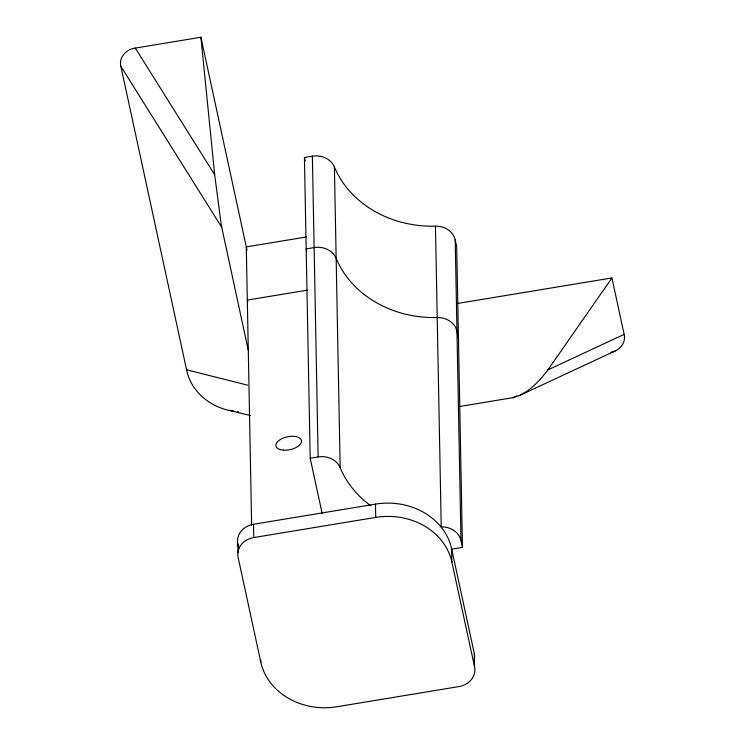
<?xml version="1.0" encoding="UTF-8"?>
<svg xmlns="http://www.w3.org/2000/svg" width="745" height="745" viewBox="0 0 745 745"><rect width="100%" height="100%" fill="white"/><g stroke="black" fill="none" stroke-linecap="round" stroke-linejoin="round"><path stroke-width="1.12" d="M540.255 379.401L547.556 370.395L611.934 277.95L624.142 334.356C626.387 343.072 618.853 351.249 610.481 352.422M526.706 391.33L519.312 395.623L512.867 397.718L516.9 395.837M547.892 369.911L624.142 334.356M519.703 395.437L615.873 350.588M514.348 397.42L459.144 406.593M247.014 250.218L200.908 37.25L135.311 48.09C126.65 48.974 118.539 57.253 120.858 66.296L186.557 369.753C191.037 392.513 212.353 408.93 234.843 411.315M322.213 513.696L310.199 458.231L304.426 157.502L312.369 156.189A19.584 16.856 -1.1 0 1 334.403 166.992A104.468 89.912 -1.1 0 0 435.462 226.173A19.584 16.856 -1.1 0 1 455.214 239.843L456.694 246.669L462.468 547.398L451.06 549.279M306.335 236.984L246.297 246.902L251.642 525.225M307.35 290.15L247.321 300.077L247.796 302.284M457.402 303.485L611.934 277.95M310.199 458.231L318.143 456.909A19.584 16.856 -1.1 0 1 340.176 467.711A104.468 89.912 -1.1 0 0 370.842 505.818M253.514 524.266L375.471 504.114A65.29 56.201 -1.1 0 1 451.6 548.693L474.304 653.561L474.565 666.85A19.584 16.856 -1.1 0 1 458.892 686.592L336.945 706.744A65.29 56.201 -1.1 0 1 260.806 662.156L238.102 557.288A19.584 16.856 -1.1 0 1 253.775 537.555L253.514 524.266A19.584 16.856 -1.1 0 0 237.851 543.999L238.018 552.865M253.775 537.555L375.722 517.403A65.29 56.201 -1.1 0 1 451.852 561.991L474.565 666.85M237.618 411.622L238.307 411.678M229.32 410.346L250.273 415.496M186.557 369.753L247.601 385.174M135.311 48.09L214.681 174.777L221.284 225.176L248.448 351.016M120.858 66.296L221.638 227.169L221.414 225.856M458.445 338.053L456.964 331.218A19.584 16.856 -1.1 0 0 437.213 317.547A104.468 89.912 -1.1 0 1 336.163 258.366A19.584 16.856 -1.1 0 0 314.129 247.573L306.176 248.886L306.67 251.149M455.214 239.843L460.987 540.563L462.468 547.398M304.426 157.502L305.161 160.901M237.851 543.999L238.819 548.488M200.908 37.25L214.681 174.777M451.6 548.693L451.852 561.991M435.462 226.173L441.236 526.892A19.584 16.856 -1.1 0 1 460.987 540.563M375.471 504.114L375.722 517.403M334.403 166.992L340.176 467.711M312.369 156.189L318.143 456.909M260.759 659.846L260.806 662.156M474.304 653.561A19.584 16.856 -1.1 0 1 474.276 659.874M540.097 379.382A95.509 47.941 -12.2 0 1 526.855 391.376M283.426 450.166A13.056 6.556 -12.2 0 0 301.474 440.528A13.056 6.556 -12.2 0 0 281.21 439.029A13.056 6.556 -12.2 0 0 283.426 450.166"/></g></svg>
